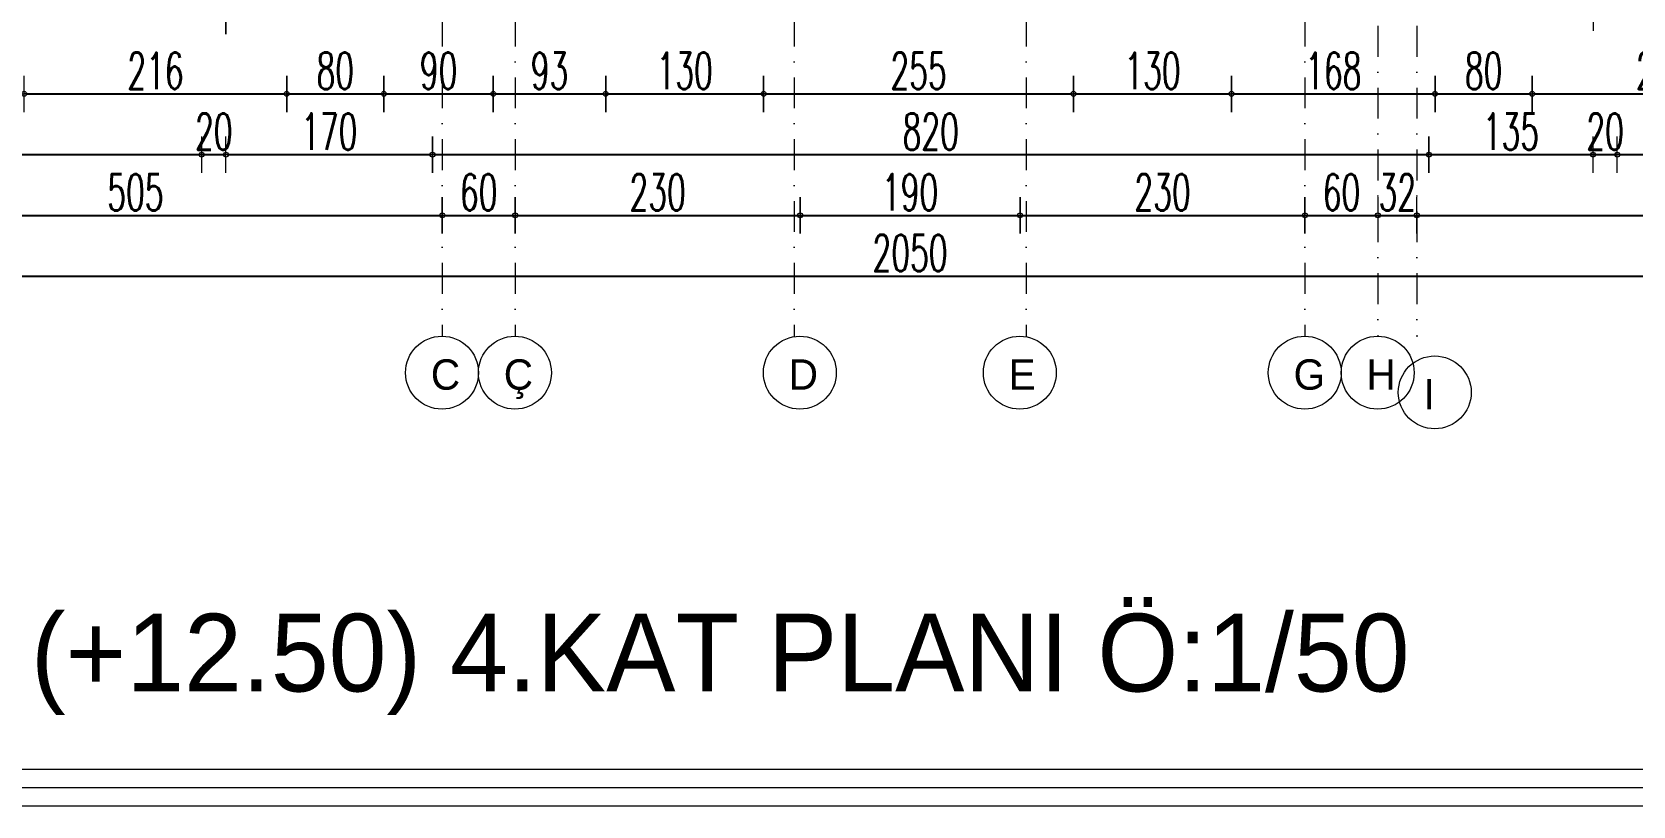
# Model space of a CAD drawing. Header units: millimetres. Extents: x -16104 to 67872, y -88009 to 12107.
# Drawn here: x 22102 to 23420, y 8729 to 9366 of the extents above; entities that cross this region are included whole.
import ezdxf

# ---------------------------------------------------------------- set-up
doc = ezdxf.new("R2010")
doc.units = ezdxf.units.MM
doc.linetypes.add('ACAD_ISO07W100', pattern=[3, 0, -3])
doc.linetypes.add('DASHDOTX2', pattern=[50.8, 25.4, -12.7, 0, -12.7])
doc.layers.get('0').update_dxf_attribs({"color": 241})
for name, color, linetype, lineweight in [('AKS', 1, 'ACAD_ISO07W100', 5), ('akslar', 144, 'Continuous', 20), ('c05', 32, 'Continuous', 13), ('OLCU', 54, 'Continuous', 13), ('YAZI', 22, 'Continuous', 18)]:
    doc.layers.add(name, color=color, linetype=linetype, lineweight=lineweight)
doc.styles.add('DIM', font='Txttw.shx', dxfattribs={"width": 0.6})
doc.styles.add('ÖLÇÜ-50', font='comic.ttf', dxfattribs={"height": 12.5})
doc.dimstyles.new('50', dxfattribs={"dimscale": 0, "dimtxt": 30, "dimasz": 1, "dimexe": 0, "dimexo": 2, "dimgap": 4, "dimtad": 1, "dimdec": 0, "dimzin": 0, "dimdsep": 46, "dimtxsty": 'DIM', "dimblk1": 'DOT', "dimblk2": 'DOT', "dimsah": 1, "dimcen": 1.5, "dimdle": 3, "dimse1": 1, "dimse2": 1, "dimclrd": 256, "dimclre": 9, "dimclrt": 256, "dimadec": 0, "dimazin": 0, "dimtfac": 0.24, "dimtdec": 0, "dimtix": 1, "dimtmove": 2, "dimatfit": 3, "dimldrblk": 'DOT', "dimfxl": 0, "dimtolj": 1, "dimtzin": 15, "dimarcsym": 0})

# ---------------------------------------------------------------- blocks, each defined once
blk = doc.blocks.new('DOT')
for p, q in [((0, 15), (0, -15)), ((-2, 0), (0, 0)), ((2, 0), (0, 0))]:
    blk.add_line(p, q)
blk.add_circle((0, 0), 2)
blk = doc.blocks.new('*D4945')
at = {"layer": 'Defpoints', "color": 0, "transparency": 16777216}
for p in [(22095.8, 9365.5), (22311.8, 9365.5), (22311.8, 9315.5)]:
    blk.add_point(p, dxfattribs=at)
at = {"layer": 'OLCU', "lineweight": -2, "transparency": 16777216}
blk.add_line((22096.8, 9315.5), (22310.8, 9315.5), dxfattribs=at)
at = {"layer": 'OLCU', "lineweight": -2, "transparency": 16777216, "rotation": 180}
blk.add_blockref('DOT', (22095.8, 9315.5), dxfattribs=at)
at = {"layer": 'OLCU', "lineweight": -2, "transparency": 16777216}
blk.add_blockref('DOT', (22311.8, 9315.5), dxfattribs=at)
at = {"layer": 'OLCU', "transparency": 16777216, "insert": (22203.8, 9334.5), "char_height": 30, "attachment_point": 5, "style": 'DIM'}
blk.add_mtext('\\A1;216', dxfattribs=at)
blk = doc.blocks.new('*D4946')
at = {"layer": 'Defpoints', "color": 0, "transparency": 16777216}
for p in [(22311.8, 9365.5), (22391.8, 9365.5), (22391.8, 9315.5)]:
    blk.add_point(p, dxfattribs=at)
at = {"layer": 'OLCU', "lineweight": -2, "transparency": 16777216}
blk.add_line((22312.8, 9315.5), (22390.8, 9315.5), dxfattribs=at)
at = {"layer": 'OLCU', "lineweight": -2, "transparency": 16777216, "rotation": 180}
blk.add_blockref('DOT', (22311.8, 9315.5), dxfattribs=at)
at = {"layer": 'OLCU', "lineweight": -2, "transparency": 16777216}
blk.add_blockref('DOT', (22391.8, 9315.5), dxfattribs=at)
at = {"layer": 'OLCU', "transparency": 16777216, "insert": (22351.8, 9334.5), "char_height": 30, "attachment_point": 5, "style": 'DIM'}
blk.add_mtext('\\A1;80', dxfattribs=at)
blk = doc.blocks.new('*D4947')
at = {"layer": 'Defpoints', "color": 0, "transparency": 16777216}
for p in [(22481.8, 9365.5), (22574.3, 9365.5), (22574.3, 9315.5)]:
    blk.add_point(p, dxfattribs=at)
at = {"layer": 'OLCU', "lineweight": -2, "transparency": 16777216}
blk.add_line((22482.8, 9315.5), (22573.3, 9315.5), dxfattribs=at)
at = {"layer": 'OLCU', "lineweight": -2, "transparency": 16777216, "rotation": 180}
blk.add_blockref('DOT', (22481.8, 9315.5), dxfattribs=at)
at = {"layer": 'OLCU', "lineweight": -2, "transparency": 16777216}
blk.add_blockref('DOT', (22574.3, 9315.5), dxfattribs=at)
at = {"layer": 'OLCU', "transparency": 16777216, "insert": (22528.1, 9334.5), "char_height": 30, "attachment_point": 5, "style": 'DIM'}
blk.add_mtext('\\A1;93', dxfattribs=at)
blk = doc.blocks.new('*D4948')
at = {"layer": 'Defpoints', "color": 0, "transparency": 16777216}
for p in [(22574.3, 9365.5), (22704.3, 9365.5), (22704.3, 9315.5)]:
    blk.add_point(p, dxfattribs=at)
at = {"layer": 'OLCU', "lineweight": -2, "transparency": 16777216}
blk.add_line((22575.3, 9315.5), (22703.3, 9315.5), dxfattribs=at)
at = {"layer": 'OLCU', "lineweight": -2, "transparency": 16777216, "rotation": 180}
blk.add_blockref('DOT', (22574.3, 9315.5), dxfattribs=at)
at = {"layer": 'OLCU', "lineweight": -2, "transparency": 16777216}
blk.add_blockref('DOT', (22704.3, 9315.5), dxfattribs=at)
at = {"layer": 'OLCU', "transparency": 16777216, "insert": (22639.3, 9334.5), "char_height": 30, "attachment_point": 5, "style": 'DIM'}
blk.add_mtext('\\A1;130', dxfattribs=at)
blk = doc.blocks.new('*D4949')
at = {"layer": 'Defpoints', "color": 0, "transparency": 16777216}
for p in [(22704.3, 9365.5), (22959.3, 9365.5), (22959.3, 9315.5)]:
    blk.add_point(p, dxfattribs=at)
at = {"layer": 'OLCU', "lineweight": -2, "transparency": 16777216}
blk.add_line((22705.3, 9315.5), (22958.3, 9315.5), dxfattribs=at)
at = {"layer": 'OLCU', "lineweight": -2, "transparency": 16777216, "rotation": 180}
blk.add_blockref('DOT', (22704.3, 9315.5), dxfattribs=at)
at = {"layer": 'OLCU', "lineweight": -2, "transparency": 16777216}
blk.add_blockref('DOT', (22959.3, 9315.5), dxfattribs=at)
at = {"layer": 'OLCU', "transparency": 16777216, "insert": (22831.8, 9334.5), "char_height": 30, "attachment_point": 5, "style": 'DIM'}
blk.add_mtext('\\A1;255', dxfattribs=at)
blk = doc.blocks.new('*D4950')
at = {"layer": 'Defpoints', "color": 0, "transparency": 16777216}
for p in [(22959.3, 9365.5), (23089.3, 9365.5), (23089.3, 9315.5)]:
    blk.add_point(p, dxfattribs=at)
at = {"layer": 'OLCU', "lineweight": -2, "transparency": 16777216}
blk.add_line((22960.3, 9315.5), (23088.3, 9315.5), dxfattribs=at)
at = {"layer": 'OLCU', "lineweight": -2, "transparency": 16777216, "rotation": 180}
blk.add_blockref('DOT', (22959.3, 9315.5), dxfattribs=at)
at = {"layer": 'OLCU', "lineweight": -2, "transparency": 16777216}
blk.add_blockref('DOT', (23089.3, 9315.5), dxfattribs=at)
at = {"layer": 'OLCU', "transparency": 16777216, "insert": (23024.3, 9334.5), "char_height": 30, "attachment_point": 5, "style": 'DIM'}
blk.add_mtext('\\A1;130', dxfattribs=at)
blk = doc.blocks.new('*D4951')
at = {"layer": 'Defpoints', "color": 0, "transparency": 16777216}
for p in [(23089.3, 9365.5), (23256.8, 9365.5), (23256.8, 9315.5)]:
    blk.add_point(p, dxfattribs=at)
at = {"layer": 'OLCU', "lineweight": -2, "transparency": 16777216}
blk.add_line((23090.3, 9315.5), (23255.8, 9315.5), dxfattribs=at)
at = {"layer": 'OLCU', "lineweight": -2, "transparency": 16777216, "rotation": 180}
blk.add_blockref('DOT', (23089.3, 9315.5), dxfattribs=at)
at = {"layer": 'OLCU', "lineweight": -2, "transparency": 16777216}
blk.add_blockref('DOT', (23256.8, 9315.5), dxfattribs=at)
at = {"layer": 'OLCU', "transparency": 16777216, "insert": (23173.1, 9334.5), "char_height": 30, "attachment_point": 5, "style": 'DIM'}
blk.add_mtext('\\A1;168', dxfattribs=at)
blk = doc.blocks.new('*D4952')
at = {"layer": 'Defpoints', "color": 0, "transparency": 16777216}
for p in [(23256.8, 9365.5), (23336.8, 9365.5), (23336.8, 9315.5)]:
    blk.add_point(p, dxfattribs=at)
at = {"layer": 'OLCU', "lineweight": -2, "transparency": 16777216}
blk.add_line((23257.8, 9315.5), (23335.8, 9315.5), dxfattribs=at)
at = {"layer": 'OLCU', "lineweight": -2, "transparency": 16777216, "rotation": 180}
blk.add_blockref('DOT', (23256.8, 9315.5), dxfattribs=at)
at = {"layer": 'OLCU', "lineweight": -2, "transparency": 16777216}
blk.add_blockref('DOT', (23336.8, 9315.5), dxfattribs=at)
at = {"layer": 'OLCU', "transparency": 16777216, "insert": (23296.8, 9334.5), "char_height": 30, "attachment_point": 5, "style": 'DIM'}
blk.add_mtext('\\A1;80', dxfattribs=at)
blk = doc.blocks.new('*D4953')
at = {"layer": 'Defpoints', "color": 0, "transparency": 16777216}
for p in [(23336.8, 9365.5), (23553.8, 9365.5), (23553.8, 9315.5)]:
    blk.add_point(p, dxfattribs=at)
at = {"layer": 'OLCU', "lineweight": -2, "transparency": 16777216}
blk.add_line((23337.8, 9315.5), (23552.8, 9315.5), dxfattribs=at)
at = {"layer": 'OLCU', "lineweight": -2, "transparency": 16777216, "rotation": 180}
blk.add_blockref('DOT', (23336.8, 9315.5), dxfattribs=at)
at = {"layer": 'OLCU', "lineweight": -2, "transparency": 16777216}
blk.add_blockref('DOT', (23553.8, 9315.5), dxfattribs=at)
at = {"layer": 'OLCU', "transparency": 16777216, "insert": (23445.3, 9334.5), "char_height": 30, "attachment_point": 5, "style": 'DIM'}
blk.add_mtext('\\A1;217', dxfattribs=at)
blk = doc.blocks.new('*D4956')
at = {"layer": 'Defpoints', "color": 0, "transparency": 16777216}
for p in [(21799.8, 9300.5), (22241.8, 9300.5), (22241.8, 9265.5)]:
    blk.add_point(p, dxfattribs=at)
at = {"layer": 'OLCU', "lineweight": -2, "transparency": 16777216}
blk.add_line((21800.8, 9265.5), (22240.8, 9265.5), dxfattribs=at)
at = {"layer": 'OLCU', "lineweight": -2, "transparency": 16777216, "rotation": 180}
blk.add_blockref('DOT', (21799.8, 9265.5), dxfattribs=at)
at = {"layer": 'OLCU', "lineweight": -2, "transparency": 16777216}
blk.add_blockref('DOT', (22241.8, 9265.5), dxfattribs=at)
at = {"layer": 'OLCU', "transparency": 16777216, "insert": (22020.8, 9284.5), "char_height": 30, "attachment_point": 5, "style": 'DIM'}
blk.add_mtext('\\A1;442', dxfattribs=at)
blk = doc.blocks.new('*D4957')
at = {"layer": 'Defpoints', "color": 0, "transparency": 16777216}
for p in [(22431.8, 9300.5), (23251.8, 9300.5), (23251.8, 9265.5)]:
    blk.add_point(p, dxfattribs=at)
at = {"layer": 'OLCU', "lineweight": -2, "transparency": 16777216}
blk.add_line((22432.8, 9265.5), (23250.8, 9265.5), dxfattribs=at)
at = {"layer": 'OLCU', "lineweight": -2, "transparency": 16777216, "rotation": 180}
blk.add_blockref('DOT', (22431.8, 9265.5), dxfattribs=at)
at = {"layer": 'OLCU', "lineweight": -2, "transparency": 16777216}
blk.add_blockref('DOT', (23251.8, 9265.5), dxfattribs=at)
at = {"layer": 'OLCU', "transparency": 16777216, "insert": (22841.8, 9284.5), "char_height": 30, "attachment_point": 5, "style": 'DIM'}
blk.add_mtext('\\A1;820', dxfattribs=at)
blk = doc.blocks.new('*D4958')
at = {"layer": 'Defpoints', "color": 0, "transparency": 16777216}
for p in [(23251.8, 9300.5), (23386.8, 9300.5), (23386.8, 9265.5)]:
    blk.add_point(p, dxfattribs=at)
at = {"layer": 'OLCU', "lineweight": -2, "transparency": 16777216}
blk.add_line((23252.8, 9265.5), (23385.8, 9265.5), dxfattribs=at)
at = {"layer": 'OLCU', "lineweight": -2, "transparency": 16777216, "rotation": 180}
blk.add_blockref('DOT', (23251.8, 9265.5), dxfattribs=at)
at = {"layer": 'OLCU', "lineweight": -2, "transparency": 16777216}
blk.add_blockref('DOT', (23386.8, 9265.5), dxfattribs=at)
at = {"layer": 'OLCU', "transparency": 16777216, "insert": (23319.3, 9284.5), "char_height": 30, "attachment_point": 5, "style": 'DIM'}
blk.add_mtext('\\A1;135', dxfattribs=at)
blk = doc.blocks.new('*D4960')
at = {"layer": 'Defpoints', "color": 0, "transparency": 16777216}
for p in [(22499.8, 9215.5), (22734.3, 9215.5), (22734.3, 9215.5)]:
    blk.add_point(p, dxfattribs=at)
at = {"layer": 'OLCU', "lineweight": -2, "transparency": 16777216}
blk.add_line((22500.8, 9215.5), (22733.3, 9215.5), dxfattribs=at)
at = {"layer": 'OLCU', "lineweight": -2, "transparency": 16777216, "rotation": 180}
blk.add_blockref('DOT', (22499.8, 9215.5), dxfattribs=at)
at = {"layer": 'OLCU', "lineweight": -2, "transparency": 16777216}
blk.add_blockref('DOT', (22734.3, 9215.5), dxfattribs=at)
at = {"layer": 'OLCU', "transparency": 16777216, "insert": (22617.1, 9234.5), "char_height": 30, "attachment_point": 5, "style": 'DIM'}
blk.add_mtext('\\A1;230', dxfattribs=at)
blk = doc.blocks.new('*D4963')
at = {"layer": 'Defpoints', "color": 0, "transparency": 16777216}
for p in [(21799.8, 9200.5), (23849.8, 9200.5), (23849.8, 9165.5)]:
    blk.add_point(p, dxfattribs=at)
at = {"layer": 'OLCU', "lineweight": -2, "transparency": 16777216}
blk.add_line((21800.8, 9165.5), (23848.8, 9165.5), dxfattribs=at)
at = {"layer": 'OLCU', "lineweight": -2, "transparency": 16777216, "rotation": 180}
blk.add_blockref('DOT', (21799.8, 9165.5), dxfattribs=at)
at = {"layer": 'OLCU', "lineweight": -2, "transparency": 16777216}
blk.add_blockref('DOT', (23849.8, 9165.5), dxfattribs=at)
at = {"layer": 'OLCU', "transparency": 16777216, "insert": (22824.8, 9184.5), "char_height": 30, "attachment_point": 5, "style": 'DIM'}
blk.add_mtext('\\A1;2050', dxfattribs=at)
blk = doc.blocks.new('*D5019')
at = {"layer": 'Defpoints', "color": 0, "transparency": 16777216}
for p in [(22261.8, 9265.5), (22431.8, 9265.5), (22431.8, 9265.5)]:
    blk.add_point(p, dxfattribs=at)
at = {"layer": 'OLCU', "lineweight": -2, "transparency": 16777216}
blk.add_line((22262.8, 9265.5), (22430.8, 9265.5), dxfattribs=at)
at = {"layer": 'OLCU', "lineweight": -2, "transparency": 16777216, "rotation": 180}
blk.add_blockref('DOT', (22261.8, 9265.5), dxfattribs=at)
at = {"layer": 'OLCU', "lineweight": -2, "transparency": 16777216}
blk.add_blockref('DOT', (22431.8, 9265.5), dxfattribs=at)
at = {"layer": 'OLCU', "transparency": 16777216, "insert": (22346.8, 9284.5), "char_height": 30, "attachment_point": 5, "style": 'DIM'}
blk.add_mtext('\\A1;170', dxfattribs=at)
blk = doc.blocks.new('*D5022')
at = {"layer": 'Defpoints', "color": 0, "transparency": 16777216}
for p in [(23406.8, 9265.5), (23849.8, 9265.5), (23849.8, 9265.5)]:
    blk.add_point(p, dxfattribs=at)
at = {"layer": 'OLCU', "lineweight": -2, "transparency": 16777216}
blk.add_line((23407.8, 9265.5), (23848.8, 9265.5), dxfattribs=at)
at = {"layer": 'OLCU', "lineweight": -2, "transparency": 16777216, "rotation": 180}
blk.add_blockref('DOT', (23406.8, 9265.5), dxfattribs=at)
at = {"layer": 'OLCU', "lineweight": -2, "transparency": 16777216}
blk.add_blockref('DOT', (23849.8, 9265.5), dxfattribs=at)
at = {"layer": 'OLCU', "transparency": 16777216, "insert": (23628.3, 9284.5), "char_height": 30, "attachment_point": 5, "style": 'DIM'}
blk.add_mtext('\\A1;443', dxfattribs=at)
blk = doc.blocks.new('*D5048')
at = {"layer": 'Defpoints', "color": 0, "transparency": 16777216}
for p in [(22241.8, 9315.5), (22261.8, 9315.5), (22261.8, 9265.5)]:
    blk.add_point(p, dxfattribs=at)
at = {"layer": 'OLCU', "lineweight": -2, "transparency": 16777216}
for p, q in [((22240.8, 9265.5), (22239.8, 9265.5)), ((22241.8, 9265.5), (22261.8, 9265.5)), ((22262.8, 9265.5), (22263.8, 9265.5))]:
    blk.add_line(p, q, dxfattribs=at)
blk.add_blockref('DOT', (22241.8, 9265.5), dxfattribs=at)
at = {"layer": 'OLCU', "lineweight": -2, "transparency": 16777216, "rotation": 180}
blk.add_blockref('DOT', (22261.8, 9265.5), dxfattribs=at)
at = {"layer": 'OLCU', "transparency": 16777216, "insert": (22251.8, 9284.5), "char_height": 30, "attachment_point": 5, "style": 'DIM'}
blk.add_mtext('\\A1;20', dxfattribs=at)
blk = doc.blocks.new('*D5049')
at = {"layer": 'Defpoints', "color": 0, "transparency": 16777216}
for p in [(23386.8, 9265.5), (23406.8, 9265.5), (23406.8, 9265.5)]:
    blk.add_point(p, dxfattribs=at)
at = {"layer": 'OLCU', "lineweight": -2, "transparency": 16777216}
for p, q in [((23385.8, 9265.5), (23384.8, 9265.5)), ((23386.8, 9265.5), (23406.8, 9265.5)), ((23407.8, 9265.5), (23408.8, 9265.5))]:
    blk.add_line(p, q, dxfattribs=at)
blk.add_blockref('DOT', (23386.8, 9265.5), dxfattribs=at)
at = {"layer": 'OLCU', "lineweight": -2, "transparency": 16777216, "rotation": 180}
blk.add_blockref('DOT', (23406.8, 9265.5), dxfattribs=at)
at = {"layer": 'OLCU', "transparency": 16777216, "insert": (23396.8, 9284.5), "char_height": 30, "attachment_point": 5, "style": 'DIM'}
blk.add_mtext('\\A1;20', dxfattribs=at)
blk = doc.blocks.new('*D5061')
at = {"layer": 'Defpoints', "color": 0, "transparency": 16777216}
for p in [(21934.8, 9215.5), (22439.8, 9215.5), (22439.8, 9215.5)]:
    blk.add_point(p, dxfattribs=at)
at = {"layer": 'OLCU', "lineweight": -2, "transparency": 16777216}
blk.add_line((21935.8, 9215.5), (22438.8, 9215.5), dxfattribs=at)
at = {"layer": 'OLCU', "lineweight": -2, "transparency": 16777216, "rotation": 180}
blk.add_blockref('DOT', (21934.8, 9215.5), dxfattribs=at)
at = {"layer": 'OLCU', "lineweight": -2, "transparency": 16777216}
blk.add_blockref('DOT', (22439.8, 9215.5), dxfattribs=at)
at = {"layer": 'OLCU', "transparency": 16777216, "insert": (22187.3, 9234.5), "char_height": 30, "attachment_point": 5, "style": 'DIM'}
blk.add_mtext('\\A1;505', dxfattribs=at)
blk = doc.blocks.new('*D5062')
at = {"layer": 'Defpoints', "color": 0, "transparency": 16777216}
for p in [(22439.8, 9215.5), (22499.8, 9215.5), (22499.8, 9215.5)]:
    blk.add_point(p, dxfattribs=at)
at = {"layer": 'OLCU', "lineweight": -2, "transparency": 16777216}
blk.add_line((22440.8, 9215.5), (22498.8, 9215.5), dxfattribs=at)
at = {"layer": 'OLCU', "lineweight": -2, "transparency": 16777216, "rotation": 180}
blk.add_blockref('DOT', (22439.8, 9215.5), dxfattribs=at)
at = {"layer": 'OLCU', "lineweight": -2, "transparency": 16777216}
blk.add_blockref('DOT', (22499.8, 9215.5), dxfattribs=at)
at = {"layer": 'OLCU', "transparency": 16777216, "insert": (22469.8, 9234.5), "char_height": 30, "attachment_point": 5, "style": 'DIM'}
blk.add_mtext('\\A1;60', dxfattribs=at)
blk = doc.blocks.new('*D5063')
at = {"layer": 'Defpoints', "color": 0, "transparency": 16777216}
for p in [(22734.3, 9215.5), (22915.3, 9215.5), (22915.3, 9215.5)]:
    blk.add_point(p, dxfattribs=at)
at = {"layer": 'OLCU', "lineweight": -2, "transparency": 16777216}
blk.add_line((22735.3, 9215.5), (22914.3, 9215.5), dxfattribs=at)
at = {"layer": 'OLCU', "lineweight": -2, "transparency": 16777216, "rotation": 180}
blk.add_blockref('DOT', (22734.3, 9215.5), dxfattribs=at)
at = {"layer": 'OLCU', "lineweight": -2, "transparency": 16777216}
blk.add_blockref('DOT', (22915.3, 9215.5), dxfattribs=at)
at = {"layer": 'OLCU', "transparency": 16777216, "insert": (22824.8, 9234.5), "char_height": 30, "attachment_point": 5, "style": 'DIM'}
blk.add_mtext('\\A1;190', dxfattribs=at)
blk = doc.blocks.new('*D5064')
at = {"layer": 'Defpoints', "color": 0, "transparency": 16777216}
for p in [(22915.3, 9215.5), (23149.8, 9215.5), (23149.8, 9215.5)]:
    blk.add_point(p, dxfattribs=at)
at = {"layer": 'OLCU', "lineweight": -2, "transparency": 16777216}
blk.add_line((22916.3, 9215.5), (23148.8, 9215.5), dxfattribs=at)
at = {"layer": 'OLCU', "lineweight": -2, "transparency": 16777216, "rotation": 180}
blk.add_blockref('DOT', (22915.3, 9215.5), dxfattribs=at)
at = {"layer": 'OLCU', "lineweight": -2, "transparency": 16777216}
blk.add_blockref('DOT', (23149.8, 9215.5), dxfattribs=at)
at = {"layer": 'OLCU', "transparency": 16777216, "insert": (23032.6, 9234.5), "char_height": 30, "attachment_point": 5, "style": 'DIM'}
blk.add_mtext('\\A1;230', dxfattribs=at)
blk = doc.blocks.new('*D5065')
at = {"layer": 'Defpoints', "color": 0, "transparency": 16777216}
for p in [(23149.8, 9215.5), (23209.8, 9215.5), (23209.8, 9215.5)]:
    blk.add_point(p, dxfattribs=at)
at = {"layer": 'OLCU', "lineweight": -2, "transparency": 16777216}
blk.add_line((23150.8, 9215.5), (23208.8, 9215.5), dxfattribs=at)
at = {"layer": 'OLCU', "lineweight": -2, "transparency": 16777216, "rotation": 180}
blk.add_blockref('DOT', (23149.8, 9215.5), dxfattribs=at)
at = {"layer": 'OLCU', "lineweight": -2, "transparency": 16777216}
blk.add_blockref('DOT', (23209.8, 9215.5), dxfattribs=at)
at = {"layer": 'OLCU', "transparency": 16777216, "insert": (23179.8, 9234.5), "char_height": 30, "attachment_point": 5, "style": 'DIM'}
blk.add_mtext('\\A1;60', dxfattribs=at)
blk = doc.blocks.new('*D5066')
at = {"layer": 'Defpoints', "color": 0, "transparency": 16777216}
for p in [(23209.8, 9215.5), (23241.8, 9215.5), (23241.8, 9215.5)]:
    blk.add_point(p, dxfattribs=at)
at = {"layer": 'OLCU', "lineweight": -2, "transparency": 16777216}
for p, q in [((23208.8, 9215.5), (23207.8, 9215.5)), ((23209.8, 9215.5), (23241.8, 9215.5)), ((23242.8, 9215.5), (23243.8, 9215.5))]:
    blk.add_line(p, q, dxfattribs=at)
blk.add_blockref('DOT', (23209.8, 9215.5), dxfattribs=at)
at = {"layer": 'OLCU', "lineweight": -2, "transparency": 16777216, "rotation": 180}
blk.add_blockref('DOT', (23241.8, 9215.5), dxfattribs=at)
at = {"layer": 'OLCU', "transparency": 16777216, "insert": (23225.8, 9234.5), "char_height": 30, "attachment_point": 5, "style": 'DIM'}
blk.add_mtext('\\A1;32', dxfattribs=at)
blk = doc.blocks.new('*D5067')
at = {"layer": 'Defpoints', "color": 0, "transparency": 16777216}
for p in [(23241.8, 9215.5), (23679.8, 9215.5), (23679.8, 9215.5)]:
    blk.add_point(p, dxfattribs=at)
at = {"layer": 'OLCU', "lineweight": -2, "transparency": 16777216}
blk.add_line((23242.8, 9215.5), (23678.8, 9215.5), dxfattribs=at)
at = {"layer": 'OLCU', "lineweight": -2, "transparency": 16777216, "rotation": 180}
blk.add_blockref('DOT', (23241.8, 9215.5), dxfattribs=at)
at = {"layer": 'OLCU', "lineweight": -2, "transparency": 16777216}
blk.add_blockref('DOT', (23679.8, 9215.5), dxfattribs=at)
at = {"layer": 'OLCU', "transparency": 16777216, "insert": (23460.8, 9234.5), "char_height": 30, "attachment_point": 5, "style": 'DIM'}
blk.add_mtext('\\A1;438', dxfattribs=at)
blk = doc.blocks.new('*D5085')
at = {"layer": 'Defpoints', "color": 0, "transparency": 16777216}
for p in [(22391.8, 9315.5), (22481.8, 9315.5), (22481.8, 9315.5)]:
    blk.add_point(p, dxfattribs=at)
at = {"layer": 'OLCU', "lineweight": -2, "transparency": 16777216}
blk.add_line((22392.8, 9315.5), (22480.8, 9315.5), dxfattribs=at)
at = {"layer": 'OLCU', "lineweight": -2, "transparency": 16777216, "rotation": 180}
blk.add_blockref('DOT', (22391.8, 9315.5), dxfattribs=at)
at = {"layer": 'OLCU', "lineweight": -2, "transparency": 16777216}
blk.add_blockref('DOT', (22481.8, 9315.5), dxfattribs=at)
at = {"layer": 'OLCU', "transparency": 16777216, "insert": (22436.8, 9334.5), "char_height": 30, "attachment_point": 5, "style": 'DIM'}
blk.add_mtext('\\A1;90', dxfattribs=at)
blk = doc.blocks.new('*D5088')
at = {"layer": 'Defpoints', "color": 0, "transparency": 16777216}
for p in [(23386.8, 9382.3), (23386.8, 9382.3), (22261.8, 9379.6)]:
    blk.add_point(p, dxfattribs=at)
at = {"layer": 'OLCU', "lineweight": -2, "transparency": 16777216}
blk.add_line((22262.8, 9379.6), (23385.8, 9382.3), dxfattribs=at)
for p, rotation in [((22261.8, 9379.6), 180.1399202823359), ((23386.8, 9382.3), 0.1399202823359238)]:
    blk.add_blockref('DOT', p, dxfattribs=dict(at, rotation=rotation))
at = {"layer": 'OLCU', "transparency": 16777216, "insert": (22824.3, 9400), "char_height": 30, "attachment_point": 5, "rotation": 0.1399, "style": 'DIM'}
blk.add_mtext('\\A1;1125', dxfattribs=at)
blk = doc.blocks.new('*D4823')
at = {"layer": 'Defpoints', "color": 0, "transparency": 16777216}
for p in [(21629.8, 9387), (21629.8, 9387), (22261.8, 9379.6)]:
    blk.add_point(p, dxfattribs=at)
at = {"layer": 'OLCU', "lineweight": -2, "transparency": 16777216}
blk.add_line((22260.8, 9379.6), (21630.8, 9387), dxfattribs=at)
for p, rotation in [((21629.8, 9387), 179.3311844585351), ((22261.8, 9379.6), 359.3311844585351)]:
    blk.add_blockref('DOT', p, dxfattribs=dict(at, rotation=rotation))
at = {"layer": 'OLCU', "transparency": 16777216, "insert": (21946, 9402.3), "char_height": 30, "attachment_point": 5, "rotation": 359.3312, "style": 'DIM'}
blk.add_mtext('\\A1;632', dxfattribs=at)

msp = doc.modelspace()

# ---------------------------------------------------------------- linework, layer by layer
at = {"layer": 'AKS', "linetype": 'ByBlock'}
for centre in [(22439.6, 9086), (22499.6, 9086), (22734.1, 9086), (22915.1, 9086), (23149.6, 9086), (23209.6, 9086), (23256.6, 9069.8)]:
    msp.add_circle(centre, 30, dxfattribs=at)
at = {"layer": 'akslar', "linetype": 'DASHDOTX2'}
for p, q in [((22439.8, 11925), (22439.8, 9115.5)), ((22499.8, 11925), (22499.8, 9115.5)), ((22729.3, 11925), (22729.3, 9115.5)), ((22920.3, 11925), (22920.3, 9115.5)), ((23149.8, 11925), (23149.8, 9115.5)), ((23209.8, 11916.5), (23209.8, 9115.5)), ((23241.8, 11916.5), (23241.8, 9115.5))]:
    msp.add_line(p, q, dxfattribs=at)
at = {"layer": 'c05'}
for points in [[(24640.4, 8939.6), (24640.4, 8729.3), (21110.1, 8729.3), (21110.1, 12107.1), (24640.4, 12107.1), (24640.4, 10251)], [(24625.4, 8939.6), (24625.4, 8744.3), (21125.1, 8744.3), (21125.1, 12092.1), (24625.4, 12092.1), (24625.4, 10251)], [(24610.4, 8939.6), (24610.4, 8759.3), (21140.1, 8759.3), (21140.1, 12077.1), (24610.4, 12077.1), (24610.4, 10251)]]:
    msp.add_lwpolyline(points, dxfattribs=at)

# ---------------------------------------------------------------- texts
at = {"layer": 'AKS', "char_height": 25, "width": 35.659, "attachment_point": 1}
for s, insert in [('C', (22430.4, 9097)), ('Ç', (22490.4, 9097)), ('D', (22724.9, 9097)), ('E', (22905.9, 9097)), ('G', (23140.4, 9097)), ('H', (23200.4, 9097)), ('I', (23247.4, 9080.8))]:
    msp.add_mtext(s, dxfattribs=dict(at, insert=insert))
at = {"layer": 'YAZI', "style": 'ÖLÇÜ-50'}
msp.add_text('(+12.50) 4.KAT PLANI Ö:1/50', height=64, dxfattribs=at).set_placement((22101.3, 8823.6))

# ---------------------------------------------------------------- dimensions: what is measured, and where the dimension line sits
at = {"layer": 'OLCU'}
for p1, p2, picture, middle in [((22261.8, 9379.6), (21629.8, 9387), '*D4823', (21946, 9402.3)), ((22261.8, 9379.6), (23386.8, 9382.3), '*D5088', (22824.3, 9400)), ((22391.8, 9315.5), (22481.8, 9315.5), '*D5085', (22436.8, 9334.5)), ((21934.8, 9215.5), (22439.8, 9215.5), '*D5061', (22187.3, 9234.5))]:
    dim = msp.add_aligned_dim(p1=p1, p2=p2, distance=0, dimstyle='50', override={"dimscale": 1}, dxfattribs=at)
    dim.commit()
    dim.dimension.update_dxf_attribs({"geometry": picture, "text_midpoint": middle})
for base, p1, p2, picture, middle in [((22311.8, 9315.5), (22095.8, 9365.5), (22311.8, 9365.5), '*D4945', (22203.8, 9334.5)), ((22391.8, 9315.5), (22311.8, 9365.5), (22391.8, 9365.5), '*D4946', (22351.8, 9334.5)), ((22574.3169726, 9315.5446397), (22481.8169726, 9365.5446397), (22574.3169726, 9365.5446397), '*D4947', (22528.0669726, 9334.5446397)), ((22704.3, 9315.5), (22574.3, 9365.5), (22704.3, 9365.5), '*D4948', (22639.3, 9334.5)), ((22959.3, 9315.5), (22704.3, 9365.5), (22959.3, 9365.5), '*D4949', (22831.8, 9334.5)), ((23089.3, 9315.5), (22959.3, 9365.5), (23089.3, 9365.5), '*D4950', (23024.3, 9334.5)), ((23256.8169726, 9315.5446397), (23089.3169726, 9365.5446397), (23256.8169726, 9365.5446397), '*D4951', (23173.0669726, 9334.5446397)), ((23336.8, 9315.5), (23256.8, 9365.5), (23336.8, 9365.5), '*D4952', (23296.8, 9334.5)), ((23553.8, 9315.5), (23336.8, 9365.5), (23553.8, 9365.5), '*D4953', (23445.3, 9334.5)), ((22261.8, 9265.5), (22241.8, 9315.5), (22261.8, 9315.5), '*D5048', (22251.8, 9284.5)), ((22241.8, 9265.5), (21799.8, 9300.5), (22241.8, 9300.5), '*D4956', (22020.8, 9284.5)), ((22431.8, 9265.5), (22261.8, 9265.5), (22431.8, 9265.5), '*D5019', (22346.8, 9284.5)), ((23251.8, 9265.5), (22431.8, 9300.5), (23251.8, 9300.5), '*D4957', (22841.8, 9284.5)), ((23386.8, 9265.5), (23251.8, 9300.5), (23386.8, 9300.5), '*D4958', (23319.3, 9284.5)), ((23406.8, 9265.5), (23386.8, 9265.5), (23406.8, 9265.5), '*D5049', (23396.8, 9284.5)), ((23849.8, 9265.5), (23406.8, 9265.5), (23849.8, 9265.5), '*D5022', (23628.3, 9284.5)), ((22499.8, 9215.5), (22439.8, 9215.5), (22499.8, 9215.5), '*D5062', (22469.8, 9234.5)), ((23209.8, 9215.5), (23149.8, 9215.5), (23209.8, 9215.5), '*D5065', (23179.8, 9234.5)), ((23241.8, 9215.5), (23209.8, 9215.5), (23241.8, 9215.5), '*D5066', (23225.8, 9234.5)), ((23679.8, 9215.5), (23241.8, 9215.5), (23679.8, 9215.5), '*D5067', (23460.8, 9234.5)), ((23849.8, 9165.5), (21799.8, 9200.5), (23849.8, 9200.5), '*D4963', (22824.8, 9184.5))]:
    dim = msp.add_linear_dim(base=base, p1=p1, p2=p2, dimstyle='50', override={"dimscale": 1}, dxfattribs=at)
    dim.commit()
    dim.dimension.update_dxf_attribs({"geometry": picture, "text_midpoint": middle})
for base, p1, p2, text, picture, middle in [((22734.3, 9215.5), (22499.8, 9215.5), (22734.3, 9215.5), '230', '*D4960', (22617.1, 9234.5)), ((22915.3, 9215.5), (22734.3, 9215.5), (22915.3, 9215.5), '190', '*D5063', (22824.8, 9234.5)), ((23149.8, 9215.5), (22915.3, 9215.5), (23149.8, 9215.5), '230', '*D5064', (23032.6, 9234.5))]:
    dim = msp.add_linear_dim(base=base, p1=p1, p2=p2, text=text, dimstyle='50', override={"dimscale": 1}, dxfattribs=at)
    dim.commit()
    dim.dimension.update_dxf_attribs({"geometry": picture, "text_midpoint": middle})

doc.saveas('drawing.dxf')
